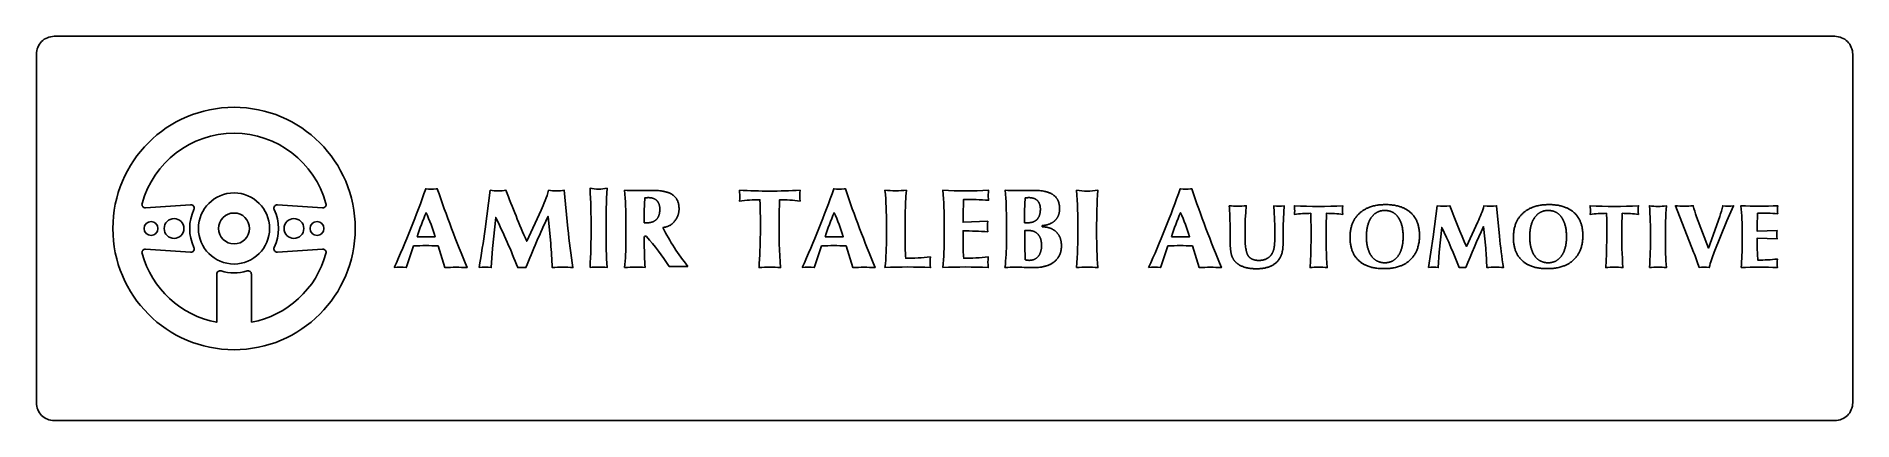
# Model space of a CAD drawing. Header units: millimetres. Extents: x 103 to 623, y -151 to -41.
import ezdxf

# ---------------------------------------------------------------- set-up
doc = ezdxf.new("R2010")
doc.units = ezdxf.units.MM
doc.layers.add('Default', color=18, linetype='Continuous', true_color=0x000000)

msp = doc.modelspace()

# ---------------------------------------------------------------- linework, layer by layer
at = {"layer": 'Default'}
for p, q in [((272.14, -93.79), (272.14, -96.97)), ((272.14, -96.97), (272.14, -99.56)), ((277.43, -98.33), (277.43, -100.43)), ((271.75, -106.98), (271.95, -106.96)), ((284.53, -106.66), (289.93, -106.66))]:
    msp.add_line(p, q, dxfattribs=at)
for points in [[(618.28, -150.79), (108.5, -150.79, -0.414214), (103.39, -145.69), (103.39, -45.9, -0.414214), (108.5, -40.79), (618.28, -40.79, -0.414214), (623.39, -45.9), (623.39, -145.69, -0.414214)], [(164.95, -122.61, 0.288471), (186.31, -102.92, 0.514631), (185.33, -101.72), (172.41, -102.57, -0.571505), (171.48, -101.21, 0.223695), (171.48, -90.38, -0.571505), (172.41, -89.02), (185.33, -89.87, 0.514632), (186.31, -88.67, 0.765211), (133.67, -88.67, 0.514631), (134.65, -89.87), (147.57, -89.02, -0.571505), (148.5, -90.38, 0.223695), (148.5, -101.21, -0.571505), (147.57, -102.57), (134.65, -101.72, 0.514631), (133.67, -102.92, 0.288471), (155.03, -122.61), (155.03, -108.86, -0.504287), (156.27, -107.94, 0.149851), (163.71, -107.94, -0.504287), (164.95, -108.86)], [(205.85, -106.98, -0.05564), (209.28, -106.98), (209.34, -106.8), (211.39, -100.79, -0.027088), (218.39, -100.79), (220.34, -106.98, -0.029857), (226.7, -106.98, -0.015791), (218.19, -84.44), (217.84, -84.47, -0.076988), (214.98, -84.44), (214.88, -84.44, -0.020317)], [(230.14, -106.98, -0.090447), (233.65, -106.98), (233.98, -101.49), (234.91, -92.63, -0.021916), (241.21, -106.98, -0.054444), (243.53, -106.98, -0.012854), (249.88, -92.33), (250.67, -100.05, -0.006593), (251.09, -106.98, -0.053477), (257.01, -106.98, -0.01773), (255.59, -95.75), (254.54, -84.85, -0.070426), (250.05, -84.85, -0.039081), (247.87, -90.59), (243.79, -99.43, -0.014008), (237.84, -84.85, -0.070183), (233.33, -84.85), (231.87, -95.94, -0.009253)], [(261.91, -106.98, -0.066969), (266.79, -106.98, -0.016163), (266.51, -96.95), (266.51, -95.65, -0.015091), (266.79, -84.27, -0.100155), (261.91, -84.27, -0.02786)], [(322.02, -87.95, -0.061692), (322.02, -84.85, -0.027397), (304.7, -84.85), (304.74, -85.47, -0.074214), (304.7, -87.85), (304.68, -87.97, -0.032924), (310.55, -87.57, -0.024751), (310.3, -106.98, -0.051414), (316.45, -106.98, -0.024299), (316.05, -93.47), (316.05, -92.14), (316.18, -87.57, -0.030212)], [(322.66, -106.98, -0.05564), (326.1, -106.98), (326.16, -106.8), (328.2, -100.79, -0.027088), (335.21, -100.79), (337.15, -106.98, -0.029857), (343.51, -106.98, -0.015791), (335, -84.44), (334.65, -84.47, -0.076988), (331.79, -84.44), (331.7, -84.44, -0.020317)], [(346.34, -106.98, -0.025823), (359.38, -106.98), (359.33, -106.38, -0.066664), (359.34, -103.94, -0.025381), (352.29, -104.29, -0.026633), (352.16, -99.99), (352.16, -91.52, -0.024662), (352.48, -84.85, -0.041307), (346.34, -84.85, -0.029405), (346.75, -94.58), (346.75, -98.17, -0.031417)], [(362.89, -106.98, -0.025823), (375.92, -106.98, -0.0625), (375.92, -103.94, -0.024992), (368.88, -104.29, -0.028752), (368.71, -99.99), (368.71, -96.46, -0.015066), (375.79, -96.74, -0.08379), (375.79, -93.72), (368.71, -94.01), (368.71, -92.3), (368.82, -87.54, -0.029239), (376.02, -87.73), (375.98, -87.3, -0.064491), (376.02, -84.85, -0.024101), (362.87, -84.85, -0.031367), (363.3, -94.58), (363.3, -98.17, -0.031417)], [(380.7, -106.98), (380.9, -106.96, -0.036044), (386.16, -106.92), (388.92, -106.98), (389.39, -106.97), (389.84, -106.95), (390.28, -106.92), (390.71, -106.88), (391.12, -106.82), (391.32, -106.78), (391.52, -106.75), (391.71, -106.71), (391.9, -106.66), (392.09, -106.62), (392.28, -106.57), (392.46, -106.52), (392.64, -106.46), (392.81, -106.4), (392.98, -106.34), (393.15, -106.27), (393.32, -106.2), (393.48, -106.13), (393.64, -106.06), (393.79, -105.98), (393.94, -105.9), (394.09, -105.81), (394.24, -105.72), (394.38, -105.63), (394.52, -105.54), (394.65, -105.44), (394.78, -105.34), (394.91, -105.24), (395.03, -105.13), (395.15, -105.02), (395.27, -104.91), (395.38, -104.8), (395.49, -104.68), (395.59, -104.56), (395.69, -104.44), (395.79, -104.32), (395.88, -104.19), (395.97, -104.06), (396.05, -103.93), (396.13, -103.8), (396.2, -103.66), (396.28, -103.52), (396.34, -103.38), (396.41, -103.23), (396.46, -103.09), (396.52, -102.94), (396.57, -102.79), (396.62, -102.63), (396.66, -102.47), (396.7, -102.31), (396.73, -102.15), (396.76, -101.99), (396.79, -101.82), (396.81, -101.65), (396.83, -101.48), (396.84, -101.3), (396.85, -101.12), (396.86, -100.94), (396.86, -100.76), (396.86, -100.61), (396.86, -100.45), (396.85, -100.3), (396.84, -100.15), (396.83, -100.01), (396.81, -99.86), (396.79, -99.72), (396.77, -99.58), (396.75, -99.44), (396.72, -99.3), (396.69, -99.17), (396.66, -99.04), (396.63, -98.91), (396.59, -98.78), (396.55, -98.65), (396.5, -98.53), (396.46, -98.41), (396.41, -98.29), (396.36, -98.17), (396.3, -98.06), (396.25, -97.94), (396.19, -97.83), (396.12, -97.72), (396.06, -97.61), (395.99, -97.51), (395.92, -97.41), (395.84, -97.3), (395.77, -97.21), (395.69, -97.11), (395.6, -97.01), (395.52, -96.92), (395.43, -96.83), (395.34, -96.74), (395.25, -96.66), (395.15, -96.57), (395.05, -96.49), (394.95, -96.42), (394.85, -96.34), (394.75, -96.27), (394.64, -96.2), (394.53, -96.13), (394.42, -96.07), (394.3, -96), (394.19, -95.94), (394.07, -95.89), (393.95, -95.83), (393.82, -95.78), (393.7, -95.73), (393.57, -95.68), (393.44, -95.64), (393.3, -95.6), (393.17, -95.56), (393.03, -95.52), (392.89, -95.49), (392.75, -95.46), (392.6, -95.43), (392.46, -95.4), (392.31, -95.38), (392.15, -95.36), (392, -95.34), (391.84, -95.32), (391.68, -95.31), (391.36, -95.29), (391.36, -94.96), (391.64, -94.93), (391.92, -94.9), (392.06, -94.88), (392.19, -94.85), (392.33, -94.83), (392.46, -94.8), (392.59, -94.77), (392.71, -94.74), (392.84, -94.71), (392.96, -94.67), (393.08, -94.63), (393.2, -94.59), (393.32, -94.55), (393.43, -94.51), (393.55, -94.46), (393.66, -94.41), (393.77, -94.36), (393.88, -94.31), (393.98, -94.26), (394.08, -94.2), (394.19, -94.14), (394.29, -94.08), (394.38, -94.01), (394.48, -93.95), (394.57, -93.88), (394.66, -93.81), (394.75, -93.74), (394.84, -93.66), (394.93, -93.59), (395.01, -93.51), (395.09, -93.43), (395.17, -93.35), (395.25, -93.26), (395.32, -93.18), (395.39, -93.09), (395.46, -93), (395.53, -92.91), (395.59, -92.82), (395.65, -92.73), (395.71, -92.64), (395.77, -92.54), (395.82, -92.44), (395.87, -92.34), (395.92, -92.24), (395.97, -92.14), (396.01, -92.04), (396.05, -91.93), (396.09, -91.82), (396.12, -91.72), (396.15, -91.61), (396.18, -91.49), (396.21, -91.38), (396.24, -91.27), (396.26, -91.15), (396.28, -91.03), (396.29, -90.91), (396.31, -90.79), (396.32, -90.67), (396.33, -90.55), (396.34, -90.42), (396.34, -90.29), (396.34, -90.16), (396.34, -89.99), (396.33, -89.83), (396.32, -89.66), (396.31, -89.5), (396.3, -89.34), (396.28, -89.19), (396.25, -89.04), (396.23, -88.89), (396.2, -88.74), (396.16, -88.6), (396.12, -88.46), (396.08, -88.32), (396.04, -88.18), (395.99, -88.05), (395.94, -87.92), (395.88, -87.79), (395.82, -87.67), (395.76, -87.55), (395.7, -87.43), (395.63, -87.32), (395.55, -87.2), (395.48, -87.09), (395.4, -86.99), (395.31, -86.88), (395.23, -86.78), (395.13, -86.68), (395.04, -86.59), (394.94, -86.5), (394.84, -86.41), (394.73, -86.32), (394.63, -86.24), (394.51, -86.15), (394.4, -86.08), (394.28, -86), (394.15, -85.93), (394.02, -85.86), (393.89, -85.79), (393.75, -85.72), (393.61, -85.66), (393.47, -85.6), (393.32, -85.54), (393.16, -85.48), (393.01, -85.43), (392.84, -85.38), (392.68, -85.33), (392.51, -85.28), (392.33, -85.24), (392.15, -85.2), (391.79, -85.12), (391.4, -85.06), (391, -85.01), (390.58, -84.96), (390.14, -84.93), (389.69, -84.9), (389.22, -84.89), (388.73, -84.88), (386.91, -84.91, -0.01778), (380.74, -84.85, -0.029372), (381.09, -93.79), (381.09, -99.56, -0.03513)], [(401.21, -106.98, -0.052204), (407.3, -106.98, -0.020724), (406.95, -97.2), (406.95, -95.94, -0.019351), (407.3, -84.85, -0.078073), (401.21, -84.85, -0.03574)], [(421.83, -106.98, -0.05564), (425.26, -106.98), (425.33, -106.8), (427.37, -100.79, -0.027088), (434.37, -100.79), (436.32, -106.98, -0.029857), (442.68, -106.98, -0.015791), (434.17, -84.44), (433.82, -84.47, -0.076988), (430.96, -84.44), (430.86, -84.44, -0.020317)], [(212.37, -98.14), (212.73, -98.15, 0.023617), (217.4, -98.14), (217.57, -98.14, 0.030726), (214.98, -91.27, 0.018477)], [(329.18, -98.14), (329.55, -98.15, 0.023617), (334.21, -98.14), (334.39, -98.14, 0.030726), (331.79, -91.27, 0.018477)], [(428.35, -98.14), (428.71, -98.15, 0.023617), (433.38, -98.14), (433.55, -98.14, 0.030726), (430.96, -91.27, 0.018477)], [(444.9, -89.29, -0.022562), (445.13, -95.08), (445.13, -98.25), (445.14, -99.65), (445.16, -100.27), (445.19, -100.84), (445.23, -101.36), (445.27, -101.83), (445.33, -102.26), (445.36, -102.45), (445.39, -102.63), (445.43, -102.8), (445.46, -102.96), (445.5, -103.12), (445.55, -103.28), (445.59, -103.44), (445.64, -103.59), (445.69, -103.74), (445.75, -103.88), (445.81, -104.02), (445.87, -104.15), (445.93, -104.28), (446, -104.41), (446.07, -104.53), (446.14, -104.65), (446.21, -104.77), (446.29, -104.88), (446.34, -104.95), (446.4, -105.02), (446.46, -105.1), (446.52, -105.17), (446.58, -105.24), (446.64, -105.3), (446.71, -105.37), (446.77, -105.44), (446.84, -105.5), (446.91, -105.57), (446.98, -105.63), (447.05, -105.69), (447.13, -105.75), (447.2, -105.81), (447.28, -105.87), (447.35, -105.93), (447.43, -105.98), (447.51, -106.04), (447.6, -106.09), (447.68, -106.14), (447.85, -106.25), (448.03, -106.35), (448.21, -106.44), (448.4, -106.53), (448.6, -106.61), (448.8, -106.69), (449.01, -106.77), (449.22, -106.84), (449.44, -106.91), (449.66, -106.97), (449.89, -107.02), (450.12, -107.08), (450.36, -107.12), (450.6, -107.16), (450.85, -107.2), (451.1, -107.23), (451.36, -107.26), (451.62, -107.28), (451.89, -107.3), (452.16, -107.31), (452.44, -107.32), (452.97, -107.32), (453.23, -107.31), (453.48, -107.3), (453.72, -107.28), (453.96, -107.27), (454.2, -107.24), (454.43, -107.21), (454.66, -107.18), (454.88, -107.14), (455.1, -107.1), (455.31, -107.05), (455.52, -107), (455.73, -106.95), (455.93, -106.89), (456.12, -106.83), (456.32, -106.76), (456.51, -106.68), (456.69, -106.61), (456.87, -106.53), (457.05, -106.44), (457.22, -106.35), (457.39, -106.25), (457.55, -106.15), (457.71, -106.05), (457.87, -105.94), (458.02, -105.83), (458.17, -105.71), (458.31, -105.59), (458.45, -105.46), (458.58, -105.33), (458.72, -105.2), (458.84, -105.05), (458.94, -104.93), (459.04, -104.81), (459.13, -104.68), (459.22, -104.55), (459.31, -104.42), (459.39, -104.28), (459.47, -104.14), (459.55, -104), (459.62, -103.86), (459.69, -103.71), (459.75, -103.55), (459.81, -103.4), (459.87, -103.24), (459.92, -103.07), (459.97, -102.91), (460.02, -102.74), (460.06, -102.56), (460.1, -102.38), (460.14, -102.18), (460.17, -101.98), (460.21, -101.76), (460.23, -101.54), (460.28, -101.06), (460.32, -100.54), (460.35, -99.98), (460.37, -99.38), (460.37, -98.74), (460.37, -94.91), (460.6, -89.29, -0.082207), (457.68, -89.28), (457.81, -91.1), (457.91, -93.03), (457.96, -95.08), (457.98, -97.23), (457.97, -98.45), (457.93, -99.5), (457.9, -99.96), (457.87, -100.38), (457.83, -100.75), (457.8, -100.92), (457.78, -101.08), (457.75, -101.23), (457.72, -101.38), (457.69, -101.53), (457.66, -101.67), (457.63, -101.81), (457.59, -101.95), (457.55, -102.08), (457.51, -102.2), (457.46, -102.33), (457.42, -102.45), (457.37, -102.57), (457.32, -102.68), (457.27, -102.79), (457.21, -102.89), (457.15, -103), (457.1, -103.09), (457.03, -103.2), (456.95, -103.31), (456.92, -103.36), (456.88, -103.41), (456.84, -103.46), (456.8, -103.51), (456.76, -103.56), (456.72, -103.61), (456.67, -103.65), (456.63, -103.7), (456.59, -103.75), (456.54, -103.79), (456.5, -103.83), (456.45, -103.88), (456.4, -103.92), (456.35, -103.96), (456.3, -104), (456.26, -104.04), (456.2, -104.08), (456.15, -104.12), (456.05, -104.19), (455.94, -104.26), (455.83, -104.33), (455.71, -104.39), (455.6, -104.45), (455.48, -104.51), (455.35, -104.57), (455.23, -104.62), (455.1, -104.66), (454.97, -104.7), (454.84, -104.74), (454.71, -104.78), (454.57, -104.81), (454.43, -104.84), (454.29, -104.86), (454.15, -104.88), (454, -104.9), (453.86, -104.91), (453.71, -104.92), (453.55, -104.93), (453.4, -104.93), (453.26, -104.93), (453.13, -104.92), (453, -104.92), (452.87, -104.91), (452.75, -104.9), (452.62, -104.88), (452.5, -104.86), (452.38, -104.84), (452.27, -104.82), (452.15, -104.8), (452.04, -104.77), (451.93, -104.74), (451.83, -104.7), (451.73, -104.67), (451.63, -104.63), (451.53, -104.59), (451.43, -104.55), (451.34, -104.5), (451.25, -104.45), (451.21, -104.43), (451.16, -104.4), (451.12, -104.37), (451.08, -104.35), (451.04, -104.32), (451, -104.29), (450.96, -104.26), (450.92, -104.23), (450.88, -104.2), (450.84, -104.17), (450.8, -104.13), (450.76, -104.1), (450.73, -104.07), (450.69, -104.03), (450.66, -104), (450.62, -103.96), (450.59, -103.93), (450.56, -103.89), (450.52, -103.85), (450.49, -103.82), (450.46, -103.78), (450.43, -103.74), (450.4, -103.7), (450.37, -103.66), (450.34, -103.62), (450.31, -103.57), (450.29, -103.53), (450.26, -103.49), (450.23, -103.44), (450.21, -103.39), (450.18, -103.34), (450.16, -103.29), (450.11, -103.19), (450.06, -103.08), (450.01, -102.96), (449.97, -102.84), (449.93, -102.71), (449.89, -102.58), (449.85, -102.44), (449.81, -102.29), (449.77, -102.14), (449.74, -101.99), (449.71, -101.82), (449.65, -101.48), (449.6, -101.11), (449.55, -100.73), (449.51, -100.31), (449.48, -99.88), (449.44, -98.94), (449.43, -97.91), (449.45, -95.45), (449.51, -93.25), (449.62, -91.23), (449.77, -89.28, -0.049344)], [(477.41, -91.76, -0.061692), (477.41, -89.28, -0.027397), (463.56, -89.28), (463.59, -89.77, -0.074214), (463.56, -91.68), (463.54, -91.77, -0.032924), (468.24, -91.45, -0.024751), (468.03, -106.98, -0.051414), (472.96, -106.98, -0.024299), (472.64, -96.17), (472.64, -95.11), (472.74, -91.45, -0.030212)], [(501.91, -106.98, -0.090447), (504.72, -106.98), (504.98, -102.59), (505.73, -95.5, -0.021916), (510.77, -106.98, -0.054444), (512.63, -106.98, -0.012854), (517.7, -95.26), (518.33, -101.44, -0.006593), (518.67, -106.98, -0.053477), (523.41, -106.98, -0.01773), (522.27, -97.99), (521.43, -89.28, -0.070426), (517.84, -89.28, -0.039081), (516.09, -93.87), (512.83, -100.94, -0.014008), (508.07, -89.28, -0.070183), (504.46, -89.28), (503.3, -98.15)], [(562.08, -91.76, -0.061692), (562.08, -89.28, -0.027397), (548.22, -89.28), (548.26, -89.77, -0.074214), (548.22, -91.68), (548.21, -91.77, -0.032924), (552.9, -91.45, -0.024751), (552.7, -106.98, -0.051414), (557.62, -106.98, -0.024299), (557.31, -96.17), (557.31, -95.11), (557.41, -91.45, -0.030212)], [(565.2, -106.98, -0.052204), (570.07, -106.98, -0.020724), (569.79, -99.16), (569.79, -98.15, -0.019351), (570.07, -89.28, -0.078073), (565.2, -89.28, -0.03574)], [(579.41, -106.98, -0.087338), (582.31, -106.98, -0.029896), (583.76, -102.55), (587.35, -93.58), (589.28, -89.28, -0.082104), (586.19, -89.28, -0.032796), (585.32, -92.34), (582.08, -101.39), (578.69, -92.41, -0.033355), (577.73, -89.28, -0.050102), (572.65, -89.28), (577.85, -102.57, -0.021648)], [(591.43, -106.98, -0.025823), (601.85, -106.98, -0.0625), (601.85, -104.55, -0.024992), (596.22, -104.83), (596.08, -101.39), (596.08, -98.56), (601.75, -98.79, -0.08379), (601.75, -96.37), (596.08, -96.6), (596.08, -95.24), (596.17, -91.43, -0.029239), (601.93, -91.58), (601.9, -91.24, -0.064491), (601.93, -89.28, -0.024101), (591.41, -89.28, -0.031367), (591.75, -97.06), (591.75, -99.93, -0.031417)]]:
    msp.add_lwpolyline(points, format="xyb", close=True, dxfattribs=at)
for points in [[(277.36, -94.15), (277.66, -94.17), (277.84, -94.18), (277.91, -94.18), (277.96, -94.18), (278.21, -94.18), (278.45, -94.17), (278.56, -94.16), (278.67, -94.15), (278.79, -94.14), (278.9, -94.12), (279, -94.1), (279.11, -94.09), (279.21, -94.07), (279.31, -94.05), (279.41, -94.02), (279.51, -94), (279.61, -93.97), (279.7, -93.94), (279.79, -93.91), (279.88, -93.87), (279.97, -93.84), (280.05, -93.8), (280.14, -93.76), (280.22, -93.72), (280.3, -93.68), (280.37, -93.63), (280.45, -93.59), (280.52, -93.54), (280.59, -93.49), (280.66, -93.44), (280.73, -93.38), (280.8, -93.33), (280.86, -93.27), (280.92, -93.21), (280.98, -93.15), (281.04, -93.08), (281.09, -93.02), (281.15, -92.95), (281.2, -92.88), (281.25, -92.81), (281.3, -92.74), (281.34, -92.66), (281.39, -92.58), (281.43, -92.5), (281.47, -92.42), (281.51, -92.34), (281.55, -92.25), (281.58, -92.17), (281.61, -92.08), (281.64, -91.99), (281.67, -91.89), (281.7, -91.8), (281.73, -91.7), (281.75, -91.6), (281.77, -91.5), (281.79, -91.4), (281.81, -91.29), (281.83, -91.18), (281.84, -91.08), (281.85, -90.97), (281.86, -90.85), (281.87, -90.74), (281.88, -90.5), (281.89, -90.26), (281.88, -90.06), (281.88, -89.97), (281.87, -89.87), (281.87, -89.78), (281.86, -89.69), (281.85, -89.6), (281.83, -89.51), (281.82, -89.42), (281.8, -89.33), (281.79, -89.25), (281.77, -89.17), (281.74, -89.08), (281.72, -89), (281.7, -88.92), (281.67, -88.85), (281.64, -88.77), (281.62, -88.7), (281.58, -88.62), (281.55, -88.55), (281.52, -88.48), (281.48, -88.41), (281.44, -88.35), (281.41, -88.28), (281.36, -88.22), (281.32, -88.15), (281.28, -88.09), (281.23, -88.03), (281.18, -87.97), (281.14, -87.92), (281.08, -87.86), (281.03, -87.81), (280.98, -87.75), (280.92, -87.7), (280.86, -87.65), (280.81, -87.61), (280.75, -87.56), (280.68, -87.52), (280.62, -87.47), (280.56, -87.43), (280.49, -87.39), (280.42, -87.36), (280.35, -87.32), (280.28, -87.29), (280.21, -87.25), (280.14, -87.22), (280.06, -87.19), (279.98, -87.17), (279.91, -87.14), (279.83, -87.12), (279.74, -87.09), (279.66, -87.07), (279.58, -87.05), (279.49, -87.04), (279.4, -87.02), (279.31, -87.01), (279.22, -86.99), (279.13, -86.98), (279.04, -86.97), (278.94, -86.97), (278.85, -86.96), (278.75, -86.96), (278.55, -86.95), (278.49, -86.95), (278.41, -86.96), (278.22, -86.97), (277.66, -87.02), (277.55, -87.02), (277.36, -90.69)], [(386.31, -94.15), (386.61, -94.17), (386.79, -94.18), (386.86, -94.18), (386.91, -94.18), (387.16, -94.18), (387.4, -94.17), (387.51, -94.16), (387.62, -94.15), (387.74, -94.14), (387.85, -94.12), (387.95, -94.1), (388.06, -94.09), (388.16, -94.07), (388.26, -94.05), (388.36, -94.02), (388.46, -94), (388.56, -93.97), (388.65, -93.94), (388.74, -93.91), (388.83, -93.87), (388.92, -93.84), (389, -93.8), (389.09, -93.76), (389.17, -93.72), (389.25, -93.68), (389.32, -93.63), (389.4, -93.59), (389.47, -93.54), (389.54, -93.49), (389.61, -93.44), (389.68, -93.38), (389.75, -93.33), (389.81, -93.27), (389.87, -93.21), (389.93, -93.15), (389.99, -93.08), (390.04, -93.02), (390.1, -92.95), (390.15, -92.88), (390.2, -92.81), (390.25, -92.74), (390.29, -92.66), (390.34, -92.58), (390.38, -92.5), (390.42, -92.42), (390.46, -92.34), (390.5, -92.25), (390.53, -92.17), (390.56, -92.08), (390.59, -91.99), (390.62, -91.89), (390.65, -91.8), (390.68, -91.7), (390.7, -91.6), (390.72, -91.5), (390.74, -91.4), (390.76, -91.29), (390.78, -91.18), (390.79, -91.08), (390.8, -90.97), (390.81, -90.85), (390.82, -90.74), (390.83, -90.5), (390.84, -90.26), (390.83, -90.06), (390.83, -89.97), (390.82, -89.87), (390.82, -89.78), (390.81, -89.69), (390.8, -89.6), (390.78, -89.51), (390.77, -89.42), (390.75, -89.33), (390.74, -89.25), (390.72, -89.17), (390.7, -89.08), (390.67, -89), (390.65, -88.92), (390.62, -88.85), (390.59, -88.77), (390.57, -88.7), (390.53, -88.62), (390.5, -88.55), (390.47, -88.48), (390.43, -88.41), (390.39, -88.35), (390.36, -88.28), (390.31, -88.22), (390.27, -88.15), (390.23, -88.09), (390.18, -88.03), (390.13, -87.97), (390.09, -87.92), (390.03, -87.86), (389.98, -87.81), (389.93, -87.75), (389.87, -87.7), (389.81, -87.65), (389.76, -87.61), (389.7, -87.56), (389.63, -87.52), (389.57, -87.47), (389.51, -87.43), (389.44, -87.39), (389.37, -87.36), (389.3, -87.32), (389.23, -87.29), (389.16, -87.25), (389.09, -87.22), (389.01, -87.19), (388.93, -87.17), (388.86, -87.14), (388.78, -87.12), (388.69, -87.09), (388.61, -87.07), (388.53, -87.05), (388.44, -87.04), (388.35, -87.02), (388.26, -87.01), (388.17, -86.99), (388.08, -86.98), (387.99, -86.97), (387.89, -86.97), (387.8, -86.96), (387.7, -86.96), (387.5, -86.95), (387.44, -86.95), (387.36, -86.96), (387.17, -86.97), (386.61, -87.02), (386.5, -87.02), (386.31, -90.69)], [(386.5, -104.73), (386.66, -104.78), (386.82, -104.81), (386.96, -104.84), (387.03, -104.86), (387.1, -104.87), (387.23, -104.88), (387.36, -104.9), (387.42, -104.9), (387.48, -104.9), (387.54, -104.91), (387.59, -104.91), (387.7, -104.91), (387.8, -104.9), (387.9, -104.9), (388, -104.89), (388.1, -104.88), (388.2, -104.87), (388.3, -104.85), (388.39, -104.84), (388.49, -104.82), (388.58, -104.8), (388.67, -104.77), (388.76, -104.75), (388.84, -104.72), (388.93, -104.69), (389.02, -104.66), (389.1, -104.62), (389.18, -104.59), (389.26, -104.55), (389.34, -104.51), (389.42, -104.46), (389.49, -104.42), (389.57, -104.37), (389.64, -104.32), (389.71, -104.27), (389.78, -104.22), (389.85, -104.16), (389.91, -104.1), (389.98, -104.04), (390.04, -103.98), (390.11, -103.91), (390.17, -103.84), (390.23, -103.78), (390.28, -103.7), (390.34, -103.63), (390.4, -103.56), (390.45, -103.48), (390.5, -103.4), (390.55, -103.32), (390.59, -103.24), (390.64, -103.15), (390.68, -103.07), (390.72, -102.98), (390.76, -102.89), (390.8, -102.8), (390.84, -102.71), (390.87, -102.61), (390.9, -102.52), (390.93, -102.42), (390.96, -102.32), (390.99, -102.22), (391.01, -102.11), (391.04, -102.01), (391.06, -101.9), (391.08, -101.79), (391.09, -101.68), (391.11, -101.57), (391.12, -101.45), (391.14, -101.34), (391.15, -101.1), (391.16, -100.86), (391.17, -100.6), (391.16, -100.35), (391.15, -100.11), (391.14, -99.99), (391.13, -99.87), (391.12, -99.76), (391.1, -99.64), (391.09, -99.53), (391.07, -99.42), (391.05, -99.31), (391.03, -99.2), (391, -99.1), (390.97, -99), (390.95, -98.9), (390.92, -98.8), (390.88, -98.7), (390.85, -98.6), (390.81, -98.51), (390.77, -98.42), (390.73, -98.33), (390.69, -98.24), (390.65, -98.15), (390.6, -98.07), (390.55, -97.99), (390.5, -97.9), (390.45, -97.82), (390.39, -97.75), (390.34, -97.67), (390.28, -97.6), (390.22, -97.53), (390.16, -97.46), (390.09, -97.39), (390.03, -97.32), (389.96, -97.26), (389.89, -97.2), (389.82, -97.14), (389.75, -97.08), (389.67, -97.02), (389.6, -96.97), (389.52, -96.92), (389.44, -96.87), (389.36, -96.83), (389.28, -96.78), (389.19, -96.74), (389.11, -96.7), (389.02, -96.66), (388.93, -96.63), (388.84, -96.59), (388.75, -96.56), (388.65, -96.53), (388.56, -96.5), (388.46, -96.48), (388.36, -96.46), (388.26, -96.44), (388.16, -96.42), (388.05, -96.4), (387.95, -96.39), (387.84, -96.38), (387.73, -96.37), (387.62, -96.36), (387.51, -96.35), (387.39, -96.35), (387.28, -96.35), (387.21, -96.35), (387.13, -96.35), (386.94, -96.36), (386.45, -96.41), (386.38, -96.41), (386.38, -100.43)]]:
    msp.add_lwpolyline(points, close=True, dxfattribs=at)
at = {"layer": 'Default', "extrusion": (0, 0, -1)}
for centre, radius in [((-159.99, -95.79), 34.69), ((-159.99, -95.79), 10.18), ((-142.83, -95.79), 2.83), ((-159.99, -95.79), 4.43), ((-136.23, -95.79), 1.99)]:
    msp.add_circle(centre, radius, dxfattribs=at)
at = {"layer": 'Default'}
for centre, radius in [((177.15, -95.79), 2.83), ((183.75, -95.79), 1.99)]:
    msp.add_circle(centre, radius, dxfattribs=at)
at = {"layer": 'Default', "extrusion": (0, 0, -1)}
for centre, radius, start, end in [((-275.77, 1.83), 86.77, 268.5504, 272.6248), ((-195.97, -92.28), 76.19, 174.4053, 181.1349), ((-277.78, -98.33), 0.355, 0, 138.4948), ((-229.3, -141.66), 65.38, 138.2084, 147.6369), ((-336.92, -68.62), 60.46, 321.0026, 333.5745), ((-219.22, -100.46), 52.93, 179.0273, 187.0752), ((-275.04, -145.88), 39.04, 85.4626, 93.8866)]:
    msp.add_arc(centre, radius, start, end, dxfattribs=at)
at = {"layer": 'Default'}
msp.add_arc((373.07, -99.83), 95.64, 180.3604, 184.2582, dxfattribs=at)
for points, knots in [([(282.77, -95.52), (284.84, -95.26), (287.39, -92.24), (287.39, -90.16), (287.39, -87.43), (285.56, -86.15), (283.74, -84.88), (279.78, -84.88), (279.23, -84.88), (277.96, -84.91)], [-21.9840646, -21.9840646, -21.9840646, -21.8, -21.6, -21.6, -21.4, -21.4, -21.2, -21.2, -21, -21, -21]), ([(479.49, -98.37), (479.49, -102.69), (482.01, -104.99), (484.53, -107.29), (489.21, -107.29), (494.06, -107.29), (496.71, -104.78), (499.37, -102.27), (499.37, -97.73), (499.37, -93.54), (496.84, -91.24), (494.31, -88.95), (489.68, -88.95), (484.88, -88.95), (482.19, -91.43), (479.49, -93.92), (479.49, -98.37)], [-8, -8, -8, -7, -7, -6, -6, -5, -5, -4, -4, -3, -3, -2, -2, -1, -1, 0, 0, 0]), ([(484.19, -98.15), (484.19, -101.65), (485.59, -103.63), (486.98, -105.6), (489.45, -105.6), (491.87, -105.6), (493.28, -103.61), (494.69, -101.61), (494.69, -98.15), (494.69, -94.62), (493.29, -92.62), (491.89, -90.63), (489.45, -90.63), (487, -90.63), (485.59, -92.63), (484.19, -94.63), (484.19, -98.15)], [0, 0, 0, 1, 1, 2, 2, 3, 3, 4, 4, 5, 5, 6, 6, 7, 7, 8, 8, 8]), ([(526.26, -98.37), (526.26, -102.69), (528.78, -104.99), (531.3, -107.29), (535.98, -107.29), (540.82, -107.29), (543.48, -104.78), (546.14, -102.27), (546.14, -97.73), (546.14, -93.54), (543.61, -91.24), (541.08, -88.95), (536.45, -88.95), (531.65, -88.95), (528.96, -91.43), (526.26, -93.92), (526.26, -98.37)], [-8, -8, -8, -7, -7, -6, -6, -5, -5, -4, -4, -3, -3, -2, -2, -1, -1, 0, 0, 0]), ([(530.95, -98.15), (530.95, -101.65), (532.35, -103.63), (533.75, -105.6), (536.22, -105.6), (538.64, -105.6), (540.05, -103.61), (541.46, -101.61), (541.46, -98.15), (541.46, -94.62), (540.06, -92.62), (538.66, -90.63), (536.22, -90.63), (533.76, -90.63), (532.36, -92.63), (530.95, -94.63), (530.95, -98.15)], [0, 0, 0, 1, 1, 2, 2, 3, 3, 4, 4, 5, 5, 6, 6, 7, 7, 8, 8, 8])]:
    msp.add_open_spline(points, degree=2, knots=knots, dxfattribs=at)

doc.saveas('drawing.dxf')
